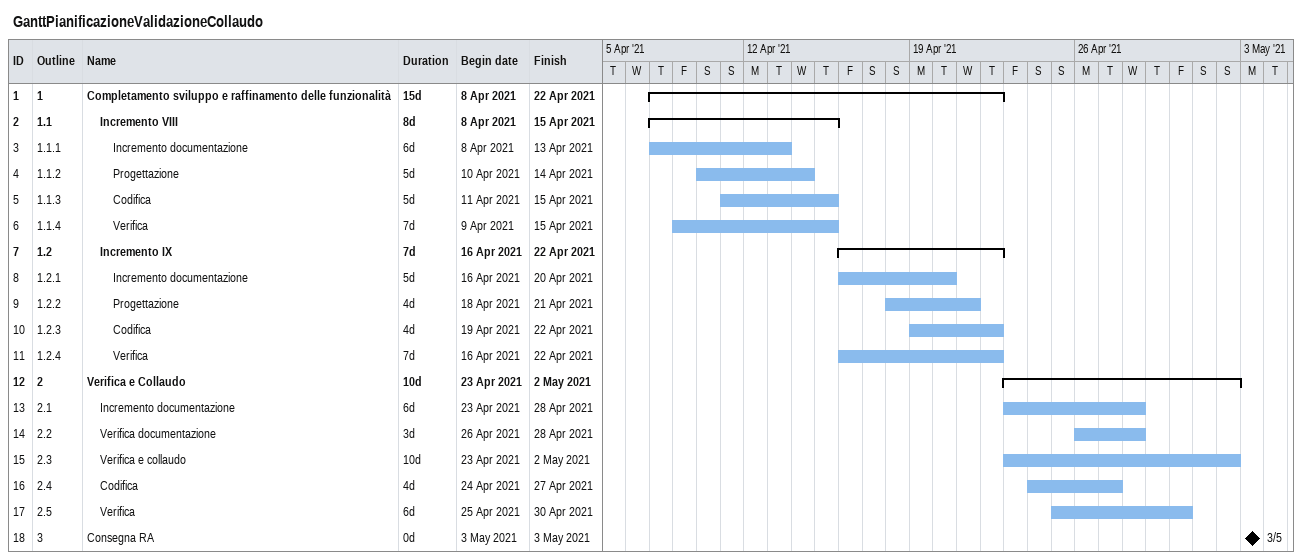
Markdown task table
GanttPianificazioneValidazioneCollaudo

| ID | WBS | Task | Duration | Start | Finish |
|---|---|---|---|---|---|
| 1 | 1 | **Completamento sviluppo e raffinamento delle funzionalità** | 15d | 2021-04-08 | 2021-04-22 |
| 2 | 1.1 | **Incremento VIII** | 8d | 2021-04-08 | 2021-04-15 |
| 3 | 1.1.1 | Incremento documentazione | 6d | 2021-04-08 | 2021-04-13 |
| 4 | 1.1.2 | Progettazione | 5d | 2021-04-10 | 2021-04-14 |
| 5 | 1.1.3 | Codifica | 5d | 2021-04-11 | 2021-04-15 |
| 6 | 1.1.4 | Verifica | 7d | 2021-04-09 | 2021-04-15 |
| 7 | 1.2 | **Incremento IX** | 7d | 2021-04-16 | 2021-04-22 |
| 8 | 1.2.1 | Incremento documentazione | 5d | 2021-04-16 | 2021-04-20 |
| 9 | 1.2.2 | Progettazione | 4d | 2021-04-18 | 2021-04-21 |
| 10 | 1.2.3 | Codifica | 4d | 2021-04-19 | 2021-04-22 |
| 11 | 1.2.4 | Verifica | 7d | 2021-04-16 | 2021-04-22 |
| 12 | 2 | **Verifica e Collaudo** | 10d | 2021-04-23 | 2021-05-02 |
| 13 | 2.1 | Incremento documentazione | 6d | 2021-04-23 | 2021-04-28 |
| 14 | 2.2 | Verifica documentazione | 3d | 2021-04-26 | 2021-04-28 |
| 15 | 2.3 | Verifica e collaudo | 10d | 2021-04-23 | 2021-05-02 |
| 16 | 2.4 | Codifica | 4d | 2021-04-24 | 2021-04-27 |
| 17 | 2.5 | Verifica | 6d | 2021-04-25 | 2021-04-30 |
| 18 | 3 | Consegna RA | 0d | 2021-05-03 | 2021-05-03 |
